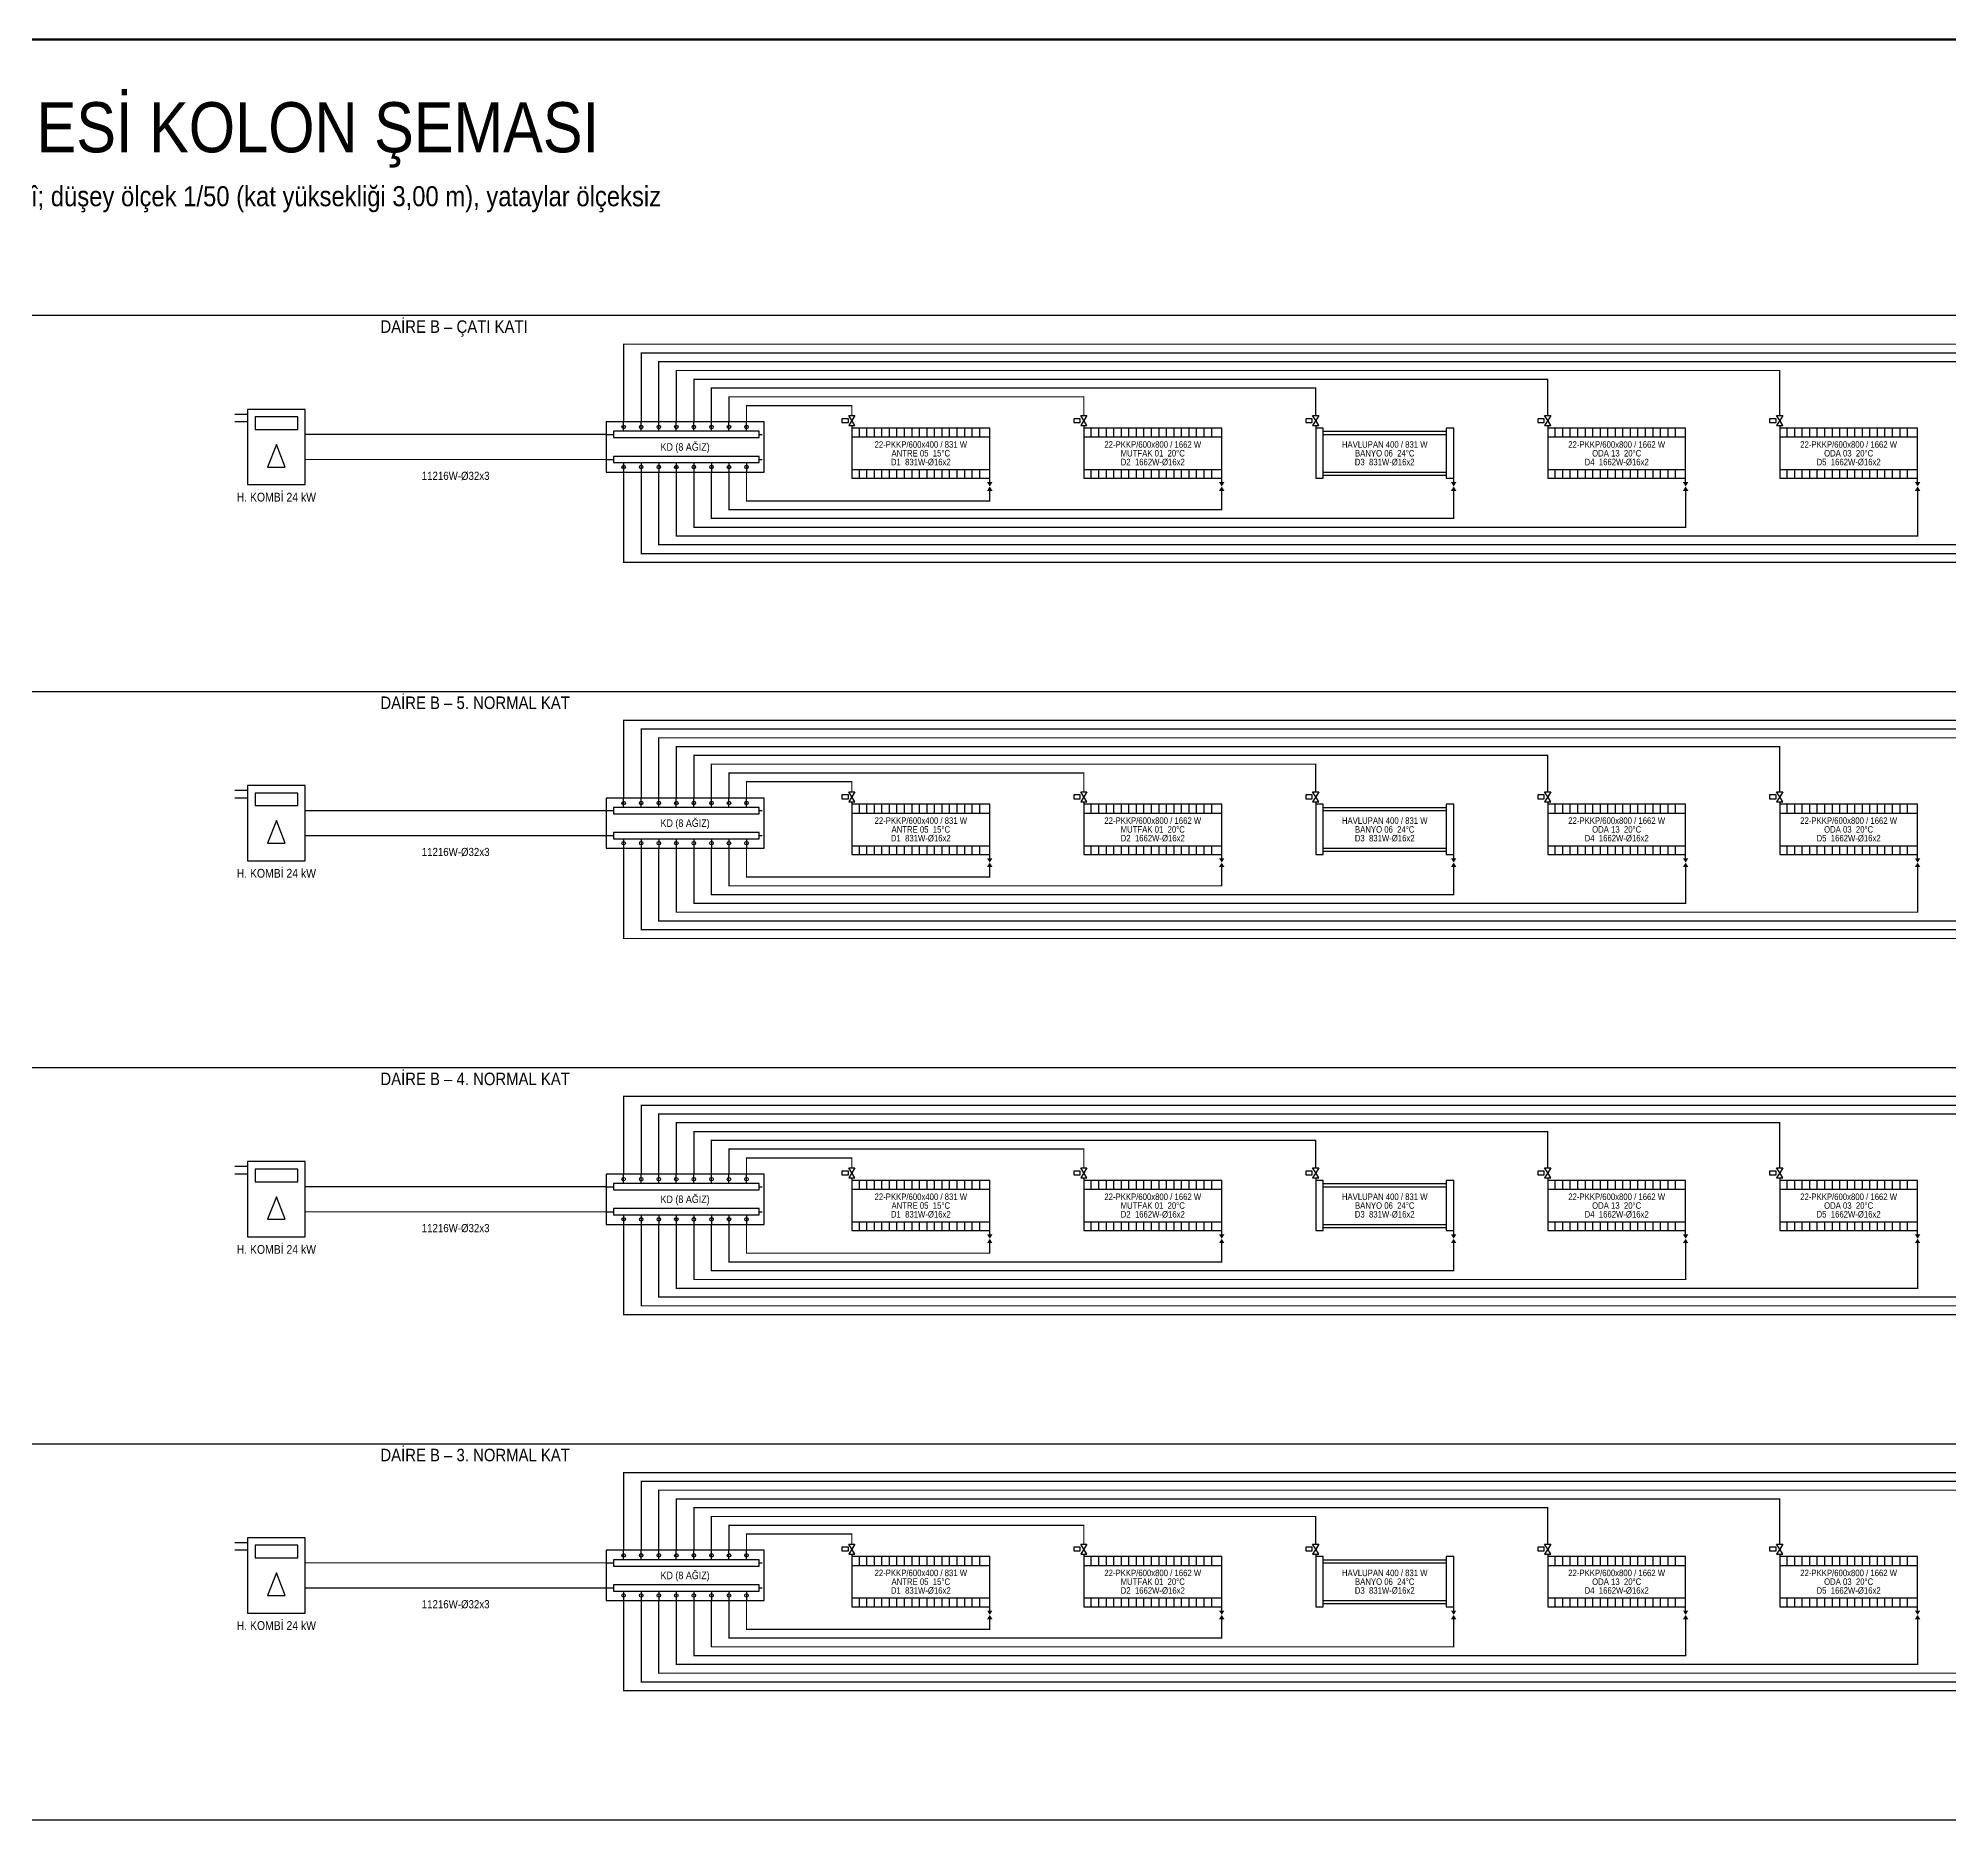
# Model space of a CAD drawing. Header units: centimetres. Extents: x -61 to 10101, y -10955 to 1521.
# Drawn here: x 4388 to 5913, y -3001 to -1579 of the extents above; entities that cross this region are included whole.
import ezdxf
from ezdxf.enums import TextEntityAlignment as Align

# ---------------------------------------------------------------- set-up
doc = ezdxf.new("R2010")
doc.units = ezdxf.units.CM
doc.linetypes.add('DASHED', pattern=[1.524, 1.27, -0.254])
for name, color, linetype in [('ROTAS-BASLIK', 7, 'Continuous'), ('ROTAS-CIHAZ', 135, 'Continuous'), ('ROTAS-DENEME', 1, 'Continuous'), ('ROTAS-ISITMA-CAP', 41, 'Continuous'), ('ROTAS-ISITMA-DONUS', 30, 'DASHED'), ('ROTAS-ISITMA-GIDIS', 10, 'Continuous'), ('ROTAS-ISITMA-KOLEKTOR', 6, 'Continuous'), ('ROTAS-KAT-BANDI', 8, 'Continuous'), ('ROTAS-MASKE', 7, 'Continuous'), ('ROTAS-PAFTA', 7, 'Continuous'), ('ROTAS-RADYATOR', 2, 'Continuous'), ('ROTAS-YAZI', 7, 'Continuous')]:
    doc.layers.add(name, color=color, linetype=linetype)
doc.styles.add('ROTAS', font='arial.ttf')

# ---------------------------------------------------------------- blocks, each defined once
blk = doc.blocks.new('ROTAS-KOMBI')
for p, q in [((-46, 46), (-56, 46)), ((-46, 40), (-56, 40))]:
    blk.add_line(p, q)
for points in [[(-46, -10), (0, -10), (0, 50), (-46, 50)], [(-40, 34), (-6, 34), (-6, 44), (-40, 44)], [(-30, 4), (-16, 4), (-23, 22)]]:
    blk.add_lwpolyline(points, close=True)
blk = doc.blocks.new('ROTAS-KOLEKTOR-SEMA-8')
for p, q in [((14, 32.5), (14, 40)), ((28, 32.5), (28, 40)), ((42, 32.5), (42, 40)), ((56, 32.5), (56, 40)), ((70, 32.5), (70, 40)), ((84, 32.5), (84, 40)), ((98, 32.5), (98, 40)), ((112, 32.5), (112, 40)), ((0, 30), (6, 30)), ((122, 30), (124.5, 30)), ((0, 10), (6, 10)), ((14, 7.5), (14, 0)), ((28, 7.5), (28, 0)), ((42, 7.5), (42, 0)), ((56, 7.5), (56, 0)), ((70, 7.5), (70, 0)), ((84, 7.5), (84, 0)), ((98, 7.5), (98, 0)), ((112, 7.5), (112, 0)), ((122, 10), (124.5, 10))]:
    blk.add_line(p, q)
for points in [[(0, 0), (126, 0), (126, 40), (0, 40)], [(6, 27.5), (122, 27.5), (122, 32.5), (6, 32.5)], [(6, 7.5), (122, 7.5), (122, 12.5), (6, 12.5)]]:
    blk.add_lwpolyline(points, close=True)
for centre in [(14, 36), (28, 36), (42, 36), (56, 36), (70, 36), (84, 36), (98, 36), (112, 36), (14, 4), (28, 4), (42, 4), (56, 4), (70, 4), (84, 4), (98, 4), (112, 4)]:
    blk.add_circle(centre, 1.4)
blk = doc.blocks.new('ROTAS-RADYATOR-SEMA')
for points in [[(107.8, -3), (112.2, -3), (110, -6.5)], [(107.8, -10), (112.2, -10), (110, -6.5)]]:
    blk.add_hatch(color=7).paths.add_polyline_path(points)
for p, q in [((0, 42), (0, 40)), ((0, 33), (110, 33)), ((6, 33), (6, 40)), ((12, 33), (12, 40)), ((18, 33), (18, 40)), ((24, 33), (24, 40)), ((30, 33), (30, 40)), ((36, 33), (36, 40)), ((42, 33), (42, 40)), ((48, 33), (48, 40)), ((54, 33), (54, 40)), ((60, 33), (60, 40)), ((66, 33), (66, 40)), ((72, 33), (72, 40)), ((78, 33), (78, 40)), ((84, 33), (84, 40)), ((90, 33), (90, 40)), ((96, 33), (96, 40)), ((102, 33), (102, 40)), ((0, 7), (110, 7)), ((6, 0), (6, 7)), ((12, 0), (12, 7)), ((18, 0), (18, 7)), ((24, 0), (24, 7)), ((30, 0), (30, 7)), ((36, 0), (36, 7)), ((42, 0), (42, 7)), ((48, 0), (48, 7)), ((54, 0), (54, 7)), ((60, 0), (60, 7)), ((66, 0), (66, 7)), ((72, 0), (72, 7)), ((78, 0), (78, 7)), ((84, 0), (84, 7)), ((90, 0), (90, 7)), ((96, 0), (96, 7)), ((102, 0), (102, 7)), ((110, -3), (110, 0))]:
    blk.add_line(p, q)
for points in [[(-8, 44.5), (-2.8, 44.5), (-2.8, 47.5), (-8, 47.5)], [(-2.5, 50), (2.5, 50), (0, 46)], [(-2.5, 42), (2.5, 42), (0, 46)], [(0, 0), (110, 0), (110, 40), (0, 40)]]:
    blk.add_lwpolyline(points, close=True)
blk = doc.blocks.new('ROTAS-HAVLUPAN-SEMA')
for points in [[(107.8, -3), (112.2, -3), (110, -6.5)], [(107.8, -10), (112.2, -10), (110, -6.5)]]:
    blk.add_hatch(color=7).paths.add_polyline_path(points)
for p, q in [((0, 42), (0, 40)), ((6, 37.5), (104, 37.5)), ((6, 35), (104, 35)), ((6, 5), (104, 5)), ((6, 2.5), (104, 2.5)), ((110, -3), (110, 0))]:
    blk.add_line(p, q)
for points in [[(-8, 44.5), (-2.8, 44.5), (-2.8, 47.5), (-8, 47.5)], [(-2.5, 50), (2.5, 50), (0, 46)], [(-2.5, 42), (2.5, 42), (0, 46)], [(0, 0), (6, 0), (6, 40), (0, 40)], [(104, 0), (110, 0), (110, 40), (104, 40)]]:
    blk.add_lwpolyline(points, close=True)

msp = doc.modelspace()

# ---------------------------------------------------------------- linework, layer by layer
at = {"layer": 'ROTAS-ISITMA-DONUS', "ltscale": 12, "const_width": 1}
for points in [[(4841, -1915), (4601, -1915)], [(6442, -1940), (6442, -1997), (4855, -1997), (4855, -1925)], [(6257, -1940), (6257, -1990), (4869, -1990), (4869, -1925)], [(6072, -1940), (6072, -1983), (4883, -1983), (4883, -1925)], [(5887, -1940), (5887, -1976), (4897, -1976), (4897, -1925)], [(5702, -1940), (5702, -1969), (4911, -1969), (4911, -1925)], [(5517, -1940), (5517, -1962), (4925, -1962), (4925, -1925)], [(5332, -1940), (5332, -1955), (4939, -1955), (4939, -1925)], [(5147, -1940), (5147, -1948), (4953, -1948), (4953, -1925)], [(4841, -2215), (4601, -2215)], [(6442, -2240), (6442, -2297), (4855, -2297), (4855, -2225)], [(6257, -2240), (6257, -2290), (4869, -2290), (4869, -2225)], [(6072, -2240), (6072, -2283), (4883, -2283), (4883, -2225)], [(5887, -2240), (5887, -2276), (4897, -2276), (4897, -2225)], [(5702, -2240), (5702, -2269), (4911, -2269), (4911, -2225)], [(5517, -2240), (5517, -2262), (4925, -2262), (4925, -2225)], [(5332, -2240), (5332, -2255), (4939, -2255), (4939, -2225)], [(5147, -2240), (5147, -2248), (4953, -2248), (4953, -2225)], [(4841, -2515), (4601, -2515)], [(6442, -2540), (6442, -2597), (4855, -2597), (4855, -2525)], [(6257, -2540), (6257, -2590), (4869, -2590), (4869, -2525)], [(6072, -2540), (6072, -2583), (4883, -2583), (4883, -2525)], [(5887, -2540), (5887, -2576), (4897, -2576), (4897, -2525)], [(5702, -2540), (5702, -2569), (4911, -2569), (4911, -2525)], [(5517, -2540), (5517, -2562), (4925, -2562), (4925, -2525)], [(5332, -2540), (5332, -2555), (4939, -2555), (4939, -2525)], [(5147, -2540), (5147, -2548), (4953, -2548), (4953, -2525)], [(4841, -2815), (4601, -2815)], [(6442, -2840), (6442, -2897), (4855, -2897), (4855, -2825)], [(6257, -2840), (6257, -2890), (4869, -2890), (4869, -2825)], [(6072, -2840), (6072, -2883), (4883, -2883), (4883, -2825)], [(5887, -2840), (5887, -2876), (4897, -2876), (4897, -2825)], [(5702, -2840), (5702, -2869), (4911, -2869), (4911, -2825)], [(5517, -2840), (5517, -2862), (4925, -2862), (4925, -2825)], [(5332, -2840), (5332, -2855), (4939, -2855), (4939, -2825)], [(5147, -2840), (5147, -2848), (4953, -2848), (4953, -2825)]]:
    msp.add_lwpolyline(points, dxfattribs=at)
at = {"layer": 'ROTAS-ISITMA-GIDIS', "const_width": 1}
for points in [[(4855, -1885), (4855, -1823), (6332, -1823), (6332, -1880)], [(4869, -1885), (4869, -1830), (6147, -1830), (6147, -1880)], [(4883, -1885), (4883, -1837), (5962, -1837), (5962, -1880)], [(4897, -1885), (4897, -1844), (5777, -1844), (5777, -1880)], [(4911, -1885), (4911, -1851), (5592, -1851), (5592, -1880)], [(4925, -1885), (4925, -1858), (5407, -1858), (5407, -1880)], [(4939, -1885), (4939, -1865), (5222, -1865), (5222, -1880)], [(4953, -1885), (4953, -1872), (5037, -1872), (5037, -1880)], [(4601, -1895), (4841, -1895)], [(4855, -2185), (4855, -2123), (6332, -2123), (6332, -2180)], [(4869, -2185), (4869, -2130), (6147, -2130), (6147, -2180)], [(4883, -2185), (4883, -2137), (5962, -2137), (5962, -2180)], [(4897, -2185), (4897, -2144), (5777, -2144), (5777, -2180)], [(4911, -2185), (4911, -2151), (5592, -2151), (5592, -2180)], [(4925, -2185), (4925, -2158), (5407, -2158), (5407, -2180)], [(4939, -2185), (4939, -2165), (5222, -2165), (5222, -2180)], [(4953, -2185), (4953, -2172), (5037, -2172), (5037, -2180)], [(4601, -2195), (4841, -2195)], [(4855, -2485), (4855, -2423), (6332, -2423), (6332, -2480)], [(4869, -2485), (4869, -2430), (6147, -2430), (6147, -2480)], [(4883, -2485), (4883, -2437), (5962, -2437), (5962, -2480)], [(4897, -2485), (4897, -2444), (5777, -2444), (5777, -2480)], [(4911, -2485), (4911, -2451), (5592, -2451), (5592, -2480)], [(4925, -2485), (4925, -2458), (5407, -2458), (5407, -2480)], [(4939, -2485), (4939, -2465), (5222, -2465), (5222, -2480)], [(4953, -2485), (4953, -2472), (5037, -2472), (5037, -2480)], [(4601, -2495), (4841, -2495)], [(4855, -2785), (4855, -2723), (6332, -2723), (6332, -2780)], [(4869, -2785), (4869, -2730), (6147, -2730), (6147, -2780)], [(4883, -2785), (4883, -2737), (5962, -2737), (5962, -2780)], [(4897, -2785), (4897, -2744), (5777, -2744), (5777, -2780)], [(4911, -2785), (4911, -2751), (5592, -2751), (5592, -2780)], [(4925, -2785), (4925, -2758), (5407, -2758), (5407, -2780)], [(4939, -2785), (4939, -2765), (5222, -2765), (5222, -2780)], [(4953, -2785), (4953, -2772), (5037, -2772), (5037, -2780)], [(4601, -2795), (4841, -2795)]]:
    msp.add_lwpolyline(points, dxfattribs=at)
at = {"layer": 'ROTAS-KAT-BANDI'}
for points in [[(2000, -1800), (6602, -1800)], [(2000, -2100), (6602, -2100)], [(2000, -2400), (6602, -2400)], [(2000, -2700), (6602, -2700)], [(2000, -3000), (6602, -3000)]]:
    msp.add_lwpolyline(points, dxfattribs=at)

# ---------------------------------------------------------------- block references
at = {"layer": 'ROTAS-CIHAZ'}
for p in [(4601, -1925), (4601, -2225), (4601, -2525), (4601, -2825)]:
    msp.add_blockref('ROTAS-KOMBI', p, dxfattribs=at)
at = {"layer": 'ROTAS-ISITMA-KOLEKTOR'}
for p in [(4841, -1925), (4841, -2225), (4841, -2525), (4841, -2825)]:
    msp.add_blockref('ROTAS-KOLEKTOR-SEMA-8', p, dxfattribs=at)
at = {"layer": 'ROTAS-RADYATOR'}
for name, p in [('ROTAS-RADYATOR-SEMA', (5037, -1930)), ('ROTAS-RADYATOR-SEMA', (5222, -1930)), ('ROTAS-HAVLUPAN-SEMA', (5407, -1930)), ('ROTAS-RADYATOR-SEMA', (5592, -1930)), ('ROTAS-RADYATOR-SEMA', (5777, -1930)), ('ROTAS-RADYATOR-SEMA', (5037, -2230)), ('ROTAS-RADYATOR-SEMA', (5222, -2230)), ('ROTAS-HAVLUPAN-SEMA', (5407, -2230)), ('ROTAS-RADYATOR-SEMA', (5592, -2230)), ('ROTAS-RADYATOR-SEMA', (5777, -2230)), ('ROTAS-RADYATOR-SEMA', (5037, -2530)), ('ROTAS-RADYATOR-SEMA', (5222, -2530)), ('ROTAS-HAVLUPAN-SEMA', (5407, -2530)), ('ROTAS-RADYATOR-SEMA', (5592, -2530)), ('ROTAS-RADYATOR-SEMA', (5777, -2530)), ('ROTAS-RADYATOR-SEMA', (5037, -2830)), ('ROTAS-RADYATOR-SEMA', (5222, -2830)), ('ROTAS-HAVLUPAN-SEMA', (5407, -2830)), ('ROTAS-RADYATOR-SEMA', (5592, -2830)), ('ROTAS-RADYATOR-SEMA', (5777, -2830))]:
    msp.add_blockref(name, p, dxfattribs=at)

# ---------------------------------------------------------------- texts
at = {"layer": 'ROTAS-ISITMA-CAP', "style": 'ROTAS', "width": 0.85}
for s, p in [('D1  831W-Ø16x2', (5092, -1917)), ('D2  1662W-Ø16x2', (5277, -1917)), ('D3  831W-Ø16x2', (5462, -1917)), ('D4  1662W-Ø16x2', (5647, -1917)), ('D5  1662W-Ø16x2', (5832, -1917)), ('D1  831W-Ø16x2', (5092, -2217)), ('D2  1662W-Ø16x2', (5277, -2217)), ('D3  831W-Ø16x2', (5462, -2217)), ('D4  1662W-Ø16x2', (5647, -2217)), ('D5  1662W-Ø16x2', (5832, -2217)), ('D1  831W-Ø16x2', (5092, -2517)), ('D2  1662W-Ø16x2', (5277, -2517)), ('D3  831W-Ø16x2', (5462, -2517)), ('D4  1662W-Ø16x2', (5647, -2517)), ('D5  1662W-Ø16x2', (5832, -2517)), ('D1  831W-Ø16x2', (5092, -2817)), ('D2  1662W-Ø16x2', (5277, -2817)), ('D3  831W-Ø16x2', (5462, -2817)), ('D4  1662W-Ø16x2', (5647, -2817)), ('D5  1662W-Ø16x2', (5832, -2817))]:
    msp.add_text(s, height=5.2, dxfattribs=at).set_placement(p, align=Align.MIDDLE_CENTER)
at = {"layer": 'ROTAS-RADYATOR', "style": 'ROTAS', "width": 0.85}
for s, p in [('22-PKKP/600x400 / 831 W', (5092, -1903)), ('22-PKKP/600x800 / 1662 W', (5277, -1903)), ('HAVLUPAN 400 / 831 W', (5462, -1903)), ('22-PKKP/600x800 / 1662 W', (5647, -1903)), ('22-PKKP/600x800 / 1662 W', (5832, -1903)), ('ANTRE 05  15°C', (5092, -1910)), ('MUTFAK 01  20°C', (5277, -1910)), ('BANYO 06  24°C', (5462, -1910)), ('ODA 13  20°C', (5647, -1910)), ('ODA 03  20°C', (5832, -1910)), ('22-PKKP/600x400 / 831 W', (5092, -2203)), ('ANTRE 05  15°C', (5092, -2210)), ('22-PKKP/600x800 / 1662 W', (5277, -2203)), ('MUTFAK 01  20°C', (5277, -2210)), ('HAVLUPAN 400 / 831 W', (5462, -2203)), ('BANYO 06  24°C', (5462, -2210)), ('22-PKKP/600x800 / 1662 W', (5647, -2203)), ('ODA 13  20°C', (5647, -2210)), ('22-PKKP/600x800 / 1662 W', (5832, -2203)), ('ODA 03  20°C', (5832, -2210)), ('22-PKKP/600x400 / 831 W', (5092, -2503)), ('22-PKKP/600x800 / 1662 W', (5277, -2503)), ('HAVLUPAN 400 / 831 W', (5462, -2503)), ('22-PKKP/600x800 / 1662 W', (5647, -2503)), ('22-PKKP/600x800 / 1662 W', (5832, -2503)), ('ANTRE 05  15°C', (5092, -2510)), ('MUTFAK 01  20°C', (5277, -2510)), ('BANYO 06  24°C', (5462, -2510)), ('ODA 13  20°C', (5647, -2510)), ('ODA 03  20°C', (5832, -2510)), ('22-PKKP/600x400 / 831 W', (5092, -2803)), ('22-PKKP/600x800 / 1662 W', (5277, -2803)), ('HAVLUPAN 400 / 831 W', (5462, -2803)), ('22-PKKP/600x800 / 1662 W', (5647, -2803)), ('22-PKKP/600x800 / 1662 W', (5832, -2803)), ('ANTRE 05  15°C', (5092, -2810)), ('MUTFAK 01  20°C', (5277, -2810)), ('BANYO 06  24°C', (5462, -2810)), ('ODA 13  20°C', (5647, -2810)), ('ODA 03  20°C', (5832, -2810))]:
    msp.add_text(s, height=5.2, dxfattribs=at).set_placement(p, align=Align.MIDDLE_CENTER)

# ---------------------------------------------------------------- wipeouts: each hides what was drawn before it
for points in [[(3893.4, -1680), (4688.6, -1680), (4688.6, -1620), (3893.4, -1620)], [(3730, -1717), (4864, -1717), (4864, -1693), (3730, -1693)], [(4697.9, -1932.9), (4740.9, -1932.9), (4740.9, -1923.1), (4697.9, -1923.1)], [(4697.9, -2232.9), (4740.9, -2232.9), (4740.9, -2223.1), (4697.9, -2223.1)], [(4697.9, -2532.9), (4740.9, -2532.9), (4740.9, -2523.1), (4697.9, -2523.1)], [(4697.9, -2832.9), (4740.9, -2832.9), (4740.9, -2823.1), (4697.9, -2823.1)]]:
    msp.add_wipeout(points).dxf.layer = 'ROTAS-MASKE'

# ---------------------------------------------------------------- next in the draw order: texts
at = {"layer": 'ROTAS-BASLIK', "style": 'ROTAS', "width": 0.85}
msp.add_text('KALORİFER TESİSAT PROJESİ KOLON ŞEMASI', height=40, dxfattribs=at).set_placement((4301, -1650), align=Align.MIDDLE_CENTER)
at = {"layer": 'ROTAS-DENEME', "style": 'ROTAS', "width": 0.85}
msp.add_text('DENEME – Güngören B1 Blok verisi; kolektörlü dağıtım, mahal yerleşimi temsilî; düşey ölçek 1/50 (kat yüksekliği 3,00 m), yataylar ölçeksiz', height=16, dxfattribs=at).set_placement((4301, -1705), align=Align.MIDDLE_CENTER)
at = {"layer": 'ROTAS-ISITMA-CAP', "style": 'ROTAS', "width": 0.85}
for p in [(4721, -1928), (4721, -2228), (4721, -2528), (4721, -2828)]:
    msp.add_text('11216W-Ø32x3', height=6.5, dxfattribs=at).set_placement(p, align=Align.MIDDLE_CENTER)

# ---------------------------------------------------------------- next in the draw order: wipeouts: each hides what was drawn before it
for points in [[(4658.5, -1819.5), (4760.4, -1819.5), (4760.4, -1804.5), (4658.5, -1804.5)], [(4884.2, -1909.5), (4920.8, -1909.5), (4920.8, -1900.5), (4884.2, -1900.5)], [(4549.5, -1950.2), (4603, -1950.2), (4603, -1939.8), (4549.5, -1939.8)], [(4658.5, -2119.5), (4780.8, -2119.5), (4780.8, -2104.5), (4658.5, -2104.5)], [(4884.2, -2209.5), (4920.8, -2209.5), (4920.8, -2200.5), (4884.2, -2200.5)], [(4549.5, -2250.2), (4603, -2250.2), (4603, -2239.8), (4549.5, -2239.8)], [(4658.5, -2419.5), (4780.8, -2419.5), (4780.8, -2404.5), (4658.5, -2404.5)], [(4884.2, -2509.5), (4920.8, -2509.5), (4920.8, -2500.5), (4884.2, -2500.5)], [(4549.5, -2550.2), (4603, -2550.2), (4603, -2539.8), (4549.5, -2539.8)], [(4658.5, -2719.5), (4780.8, -2719.5), (4780.8, -2704.5), (4658.5, -2704.5)], [(4884.2, -2809.5), (4920.8, -2809.5), (4920.8, -2800.5), (4884.2, -2800.5)], [(4549.5, -2850.2), (4603, -2850.2), (4603, -2839.8), (4549.5, -2839.8)]]:
    msp.add_wipeout(points).dxf.layer = 'ROTAS-MASKE'

# ---------------------------------------------------------------- next in the draw order: linework, layer by layer
at = {"layer": 'ROTAS-PAFTA', "const_width": 2}
msp.add_lwpolyline([(1940, -4432), (9202, -4432), (9202, -1580), (1940, -1580)], close=True, dxfattribs=at)

# ---------------------------------------------------------------- next in the draw order: texts
at = {"layer": 'ROTAS-CIHAZ', "style": 'ROTAS', "width": 0.85}
for p in [(4578, -1945), (4578, -2245), (4578, -2545), (4578, -2845)]:
    msp.add_text('H. KOMBİ 24 kW', height=7, dxfattribs=at).set_placement(p, align=Align.MIDDLE_CENTER)
at = {"layer": 'ROTAS-ISITMA-KOLEKTOR', "style": 'ROTAS', "width": 0.85}
for p in [(4904, -1905), (4904, -2205), (4904, -2505), (4904, -2805)]:
    msp.add_text('KD (8 AĞIZ)', height=6, dxfattribs=at).set_placement(p, align=Align.MIDDLE_CENTER)
at = {"layer": 'ROTAS-YAZI', "style": 'ROTAS', "width": 0.85}
for s, p in [('DAİRE B – ÇATI KATI', (4661, -1817)), ('DAİRE B – 5. NORMAL KAT', (4661, -2117)), ('DAİRE B – 4. NORMAL KAT', (4661, -2417)), ('DAİRE B – 3. NORMAL KAT', (4661, -2717))]:
    msp.add_text(s, height=10, dxfattribs=at).set_placement(p, align=Align.BOTTOM_LEFT)

doc.saveas('drawing.dxf')
